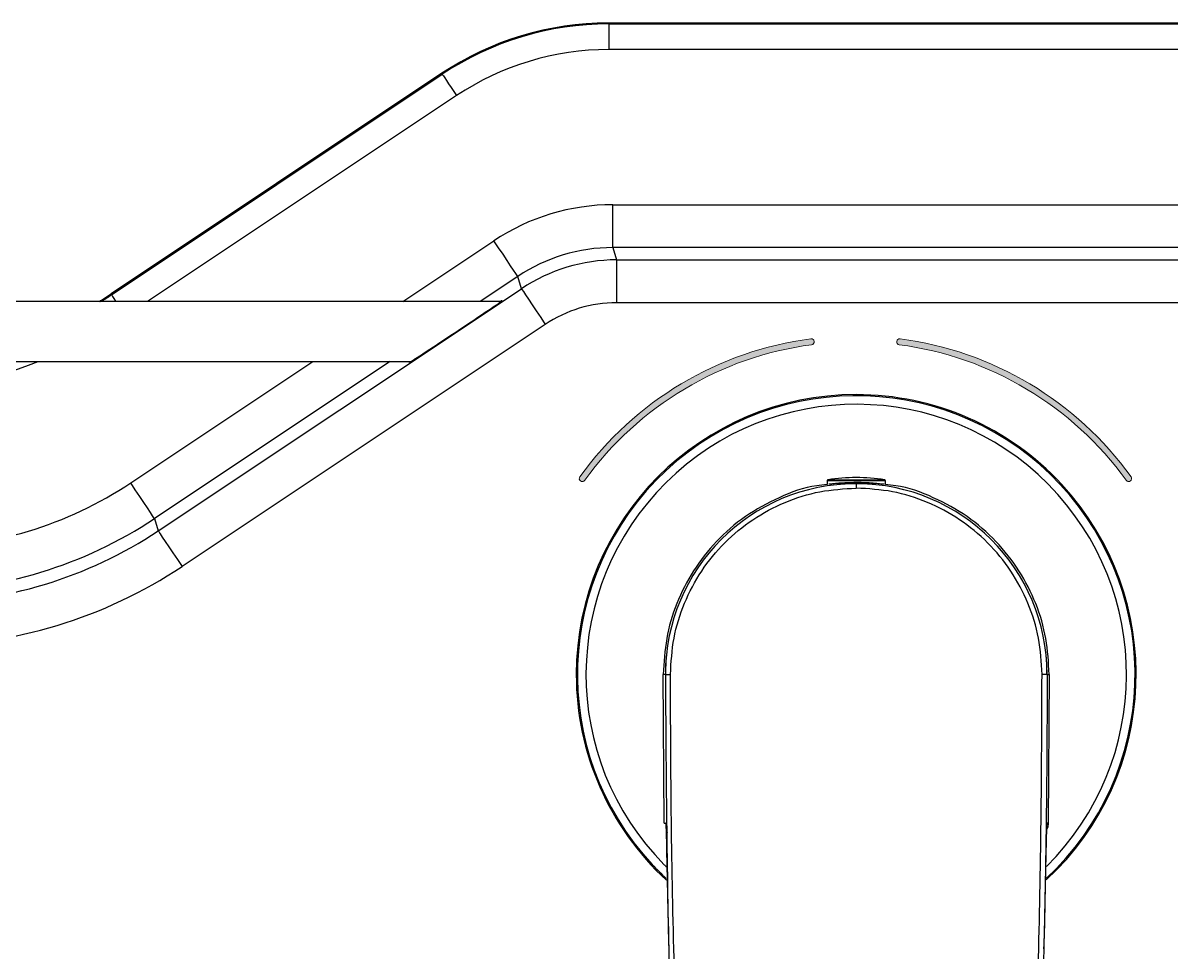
# Model space of a CAD drawing. Extents: x 14808 to 20058, y -13198 to -11680.
# Drawn here: x 19461.6 to 19528.5, y -12300.9 to -12246.7 of the extents above; entities that cross this region are included whole.
import ezdxf

# ---------------------------------------------------------------- set-up
doc = ezdxf.new("R2010")
doc.units = 0
doc.header["$LTSCALE"] = 7
doc.header["$MEASUREMENT"] = 0
doc.layers.add('DWG', color=7, linetype='CONTINUOUS')
doc.layers.add('Layer 5', color=7, linetype='CONTINUOUS')

# ---------------------------------------------------------------- blocks, each defined once
blk = doc.blocks.new('block 7')
at = {"layer": 'Layer 5', "color": 9, "lineweight": 25, "true_color": 0xc4c4c4}
blk.add_lwpolyline([(144.51, 183.99), (-99.55, 183.99)], dxfattribs=at)
blk = doc.blocks.new('block 8')
at = {"layer": 'Layer 5', "color": 9, "lineweight": 25, "true_color": 0xc4c4c4}
blk.add_lwpolyline([(-99.55, 177), (134.01, 177)], dxfattribs=at)
blk = doc.blocks.new('block 54')
at = {"layer": 'Layer 5', "color": 9, "lineweight": 25, "true_color": 0xc4c4c4}
blk.add_open_spline([(208.18, 140.5), (208.18, 140.86), (208.19, 141.22), (208.18, 141.59), (208.16, 141.95), (208.13, 142.31), (208.11, 142.68)], degree=3, knots=[0, 0, 0, 0, 1, 1, 1, 2, 2, 2, 2], dxfattribs=at)
blk = doc.blocks.new('block 55')
at = {"layer": 'Layer 5', "color": 9, "lineweight": 25, "true_color": 0xc4c4c4}
blk.add_open_spline([(187.81, 162.67), (187.56, 162.69), (187.32, 162.71), (187.07, 162.72), (186.7, 162.74), (186.33, 162.74), (185.95, 162.74)], degree=3, knots=[0, 0, 0, 0, 1, 1, 1, 2, 2, 2, 2], dxfattribs=at)
blk = doc.blocks.new('block 56')
at = {"layer": 'Layer 5', "color": 9, "lineweight": 25, "true_color": 0xc4c4c4}
blk.add_lwpolyline([(188.19, 162.64), (187.81, 162.67)], dxfattribs=at)
blk = doc.blocks.new('block 57')
at = {"layer": 'Layer 5', "color": 9, "lineweight": 25, "true_color": 0xc4c4c4}
blk.add_lwpolyline([(184.1, 162.67), (183.72, 162.64)], dxfattribs=at)
blk = doc.blocks.new('block 58')
at = {"layer": 'Layer 5', "color": 9, "lineweight": 25, "true_color": 0xc4c4c4}
blk.add_open_spline([(185.95, 162.74), (185.58, 162.74), (185.21, 162.74), (184.83, 162.72), (184.59, 162.71), (184.34, 162.69), (184.1, 162.67)], degree=3, knots=[0, 0, 0, 0, 1, 1, 1, 2, 2, 2, 2], dxfattribs=at)
blk = doc.blocks.new('block 59')
at = {"layer": 'Layer 5', "color": 9, "lineweight": 25, "true_color": 0xc4c4c4}
blk.add_open_spline([(163.8, 142.68), (163.77, 142.31), (163.74, 141.95), (163.73, 141.59), (163.72, 141.22), (163.72, 140.86), (163.72, 140.5)], degree=3, knots=[0, 0, 0, 0, 1, 1, 1, 2, 2, 2, 2], dxfattribs=at)
blk = doc.blocks.new('block 60')
at = {"layer": 'Layer 5', "color": 9, "lineweight": 25, "true_color": 0xc4c4c4}
blk.add_open_spline([(163.85, 122.24), (163.84, 122.25), (163.82, 122.26), (163.81, 122.24), (163.8, 122.2), (163.8, 122.12), (163.8, 121.99), (163.8, 121.88), (163.8, 121.74), (163.8, 121.61)], degree=3, knots=[0, 0, 0, 0, 1, 1, 1, 2, 2, 2, 3, 3, 3, 3], dxfattribs=at)
blk = doc.blocks.new('block 61')
at = {"layer": 'Layer 5', "color": 9, "lineweight": 25, "true_color": 0xc4c4c4}
blk.add_lwpolyline([(207.82, 108.49), (207.83, 108.73)], dxfattribs=at)
blk = doc.blocks.new('block 62')
at = {"layer": 'Layer 5', "color": 9, "lineweight": 25, "true_color": 0xc4c4c4}
blk.add_lwpolyline([(164.08, 108.73), (164.08, 108.49)], dxfattribs=at)
blk = doc.blocks.new('block 63')
at = {"layer": 'Layer 5', "color": 9, "lineweight": 25, "true_color": 0xc4c4c4}
blk.add_lwpolyline([(182.55, 163.1), (182.55, 162.66)], dxfattribs=at)
blk = doc.blocks.new('block 64')
at = {"layer": 'Layer 5', "color": 9, "lineweight": 25, "true_color": 0xc4c4c4}
blk.add_lwpolyline([(189.35, 162.66), (189.35, 163.1)], dxfattribs=at)
blk = doc.blocks.new('block 65')
at = {"layer": 'Layer 5', "color": 9, "lineweight": 25, "true_color": 0xc4c4c4}
blk.add_open_spline([(189.35, 163.1), (189.35, 163.15), (189.32, 163.19), (189.27, 163.2)], degree=3, dxfattribs=at)
blk = doc.blocks.new('block 66')
at = {"layer": 'Layer 5', "color": 9, "lineweight": 25, "true_color": 0xc4c4c4}
blk.add_open_spline([(182.64, 163.2), (182.59, 163.19), (182.55, 163.15), (182.55, 163.1)], degree=3, dxfattribs=at)
blk = doc.blocks.new('block 67')
at = {"layer": 'Layer 5', "color": 9, "lineweight": 25, "true_color": 0xc4c4c4}
blk.add_open_spline([(189.27, 163.2), (187.07, 163.56), (184.83, 163.56), (182.64, 163.2)], degree=3, dxfattribs=at)
blk = doc.blocks.new('block 970')
at = {"layer": 'Layer 5', "color": 9, "lineweight": 25, "true_color": 0xc4c4c4}
blk.add_open_spline([(166.07, 72.28), (165.92, 75.12), (165.76, 77.95), (165.63, 80.79), (165.5, 83.63), (165.38, 86.48), (165.27, 89.32), (165.17, 92.16), (165.06, 95), (164.97, 97.84), (164.88, 100.69), (164.8, 103.53), (164.73, 106.37), (164.58, 112.06), (164.46, 117.75), (164.4, 123.43), (164.33, 129.12), (164.31, 134.81), (164.28, 140.5)], degree=3, knots=[0, 0, 0, 0, 1, 1, 1, 2, 2, 2, 3, 3, 3, 4, 4, 4, 5, 5, 5, 6, 6, 6, 6], dxfattribs=at)
blk = doc.blocks.new('block 971')
at = {"layer": 'Layer 5', "color": 9, "lineweight": 25, "true_color": 0xc4c4c4}
blk.add_open_spline([(164.28, 140.5), (164.37, 141.92), (164.45, 143.34), (164.7, 144.73), (164.96, 146.12), (165.39, 147.49), (165.93, 148.8), (166.48, 150.11), (167.15, 151.37), (167.93, 152.56), (168.72, 153.74), (169.62, 154.84), (170.62, 155.85), (171.63, 156.86), (172.73, 157.76), (173.91, 158.55), (175.09, 159.34), (176.34, 160.01), (177.65, 160.56), (178.97, 161.12), (180.33, 161.55), (181.72, 161.81), (183.11, 162.07), (184.53, 162.15), (185.95, 162.24)], degree=3, knots=[0, 0, 0, 0, 1, 1, 1, 2, 2, 2, 3, 3, 3, 4, 4, 4, 5, 5, 5, 6, 6, 6, 7, 7, 7, 8, 8, 8, 8], dxfattribs=at)
blk = doc.blocks.new('block 972')
at = {"layer": 'Layer 5', "color": 9, "lineweight": 25, "true_color": 0xc4c4c4}
blk.add_open_spline([(207.62, 140.5), (207.54, 141.92), (207.46, 143.34), (207.2, 144.73), (206.95, 146.12), (206.52, 147.49), (205.97, 148.8), (205.43, 150.11), (204.76, 151.37), (203.98, 152.56), (203.19, 153.74), (202.29, 154.84), (201.28, 155.85), (200.28, 156.86), (199.18, 157.76), (198, 158.55), (196.82, 159.34), (195.56, 160.01), (194.25, 160.56), (192.94, 161.12), (191.58, 161.55), (190.18, 161.81), (188.79, 162.07), (187.37, 162.15), (185.95, 162.24)], degree=3, knots=[0, 0, 0, 0, 1, 1, 1, 2, 2, 2, 3, 3, 3, 4, 4, 4, 5, 5, 5, 6, 6, 6, 7, 7, 7, 8, 8, 8, 8], dxfattribs=at)
blk = doc.blocks.new('block 973')
at = {"layer": 'Layer 5', "color": 9, "lineweight": 25, "true_color": 0xc4c4c4}
blk.add_open_spline([(205.84, 72.28), (205.99, 75.12), (206.14, 77.95), (206.27, 80.79), (206.41, 83.63), (206.52, 86.48), (206.63, 89.32), (206.74, 92.16), (206.84, 95), (206.93, 97.84), (207.02, 100.69), (207.11, 103.53), (207.18, 106.37), (207.33, 112.06), (207.44, 117.75), (207.51, 123.43), (207.58, 129.12), (207.6, 134.81), (207.62, 140.5)], degree=3, knots=[0, 0, 0, 0, 1, 1, 1, 2, 2, 2, 3, 3, 3, 4, 4, 4, 5, 5, 5, 6, 6, 6, 6], dxfattribs=at)
blk = doc.blocks.new('block 981')
at = {"layer": 'Layer 5', "color": 9, "lineweight": 25, "true_color": 0xc4c4c4}
blk.add_open_spline([(163.69, 140.5), (163.7, 140.5), (163.7, 140.5), (163.72, 140.5), (163.74, 140.5), (163.78, 140.5), (163.83, 140.5), (163.85, 140.5), (163.88, 140.5), (163.91, 140.5), (163.94, 140.5), (163.97, 140.5), (164.01, 140.5), (164.05, 140.5), (164.09, 140.5), (164.14, 140.5), (164.18, 140.5), (164.23, 140.5), (164.28, 140.5)], degree=3, knots=[0, 0, 0, 0, 1, 1, 1, 2, 2, 2, 3, 3, 3, 4, 4, 4, 5, 5, 5, 6, 6, 6, 6], dxfattribs=at)
blk = doc.blocks.new('block 982')
at = {"layer": 'Layer 5', "color": 9, "lineweight": 25, "true_color": 0xc4c4c4}
blk.add_open_spline([(163.69, 140.5), (163.77, 129.1), (163.85, 117.7), (164.14, 106.3), (164.2, 104.02), (164.26, 101.74), (164.33, 99.47), (164.4, 97.19), (164.48, 94.91), (164.56, 92.63), (164.65, 90.35), (164.74, 88.07), (164.83, 85.8), (164.92, 83.52), (165.03, 81.24), (165.13, 78.96), (165.24, 76.69), (165.35, 74.42), (165.47, 72.14)], degree=3, knots=[0, 0, 0, 0, 1, 1, 1, 2, 2, 2, 3, 3, 3, 4, 4, 4, 5, 5, 5, 6, 6, 6, 6], dxfattribs=at)
blk = doc.blocks.new('block 983')
at = {"layer": 'Layer 5', "color": 9, "lineweight": 25, "true_color": 0xc4c4c4}
blk.add_open_spline([(208.21, 140.5), (208.21, 140.5), (208.2, 140.5), (208.18, 140.5), (208.16, 140.5), (208.13, 140.5), (208.08, 140.5), (208.05, 140.5), (208.03, 140.5), (208, 140.5), (207.97, 140.5), (207.93, 140.5), (207.89, 140.5), (207.86, 140.5), (207.81, 140.5), (207.77, 140.5), (207.72, 140.5), (207.67, 140.5), (207.62, 140.5)], degree=3, knots=[0, 0, 0, 0, 1, 1, 1, 2, 2, 2, 3, 3, 3, 4, 4, 4, 5, 5, 5, 6, 6, 6, 6], dxfattribs=at)
blk = doc.blocks.new('block 984')
at = {"layer": 'Layer 5', "color": 9, "lineweight": 25, "true_color": 0xc4c4c4}
blk.add_open_spline([(208.21, 140.5), (208.21, 137.24), (208.2, 133.98), (208.18, 130.72), (208.15, 127.47), (208.12, 124.21), (208.07, 120.95), (208.02, 117.7), (207.96, 114.44), (207.89, 111.19), (207.81, 107.93), (207.73, 104.67), (207.63, 101.42), (207.54, 98.16), (207.43, 94.91), (207.31, 91.65), (207.19, 88.4), (207.05, 85.14), (206.91, 81.89), (206.76, 78.64), (206.6, 75.39), (206.43, 72.14)], degree=3, knots=[0, 0, 0, 0, 1, 1, 1, 2, 2, 2, 3, 3, 3, 4, 4, 4, 5, 5, 5, 6, 6, 6, 7, 7, 7, 7], dxfattribs=at)
blk = doc.blocks.new('block 985')
at = {"layer": 'Layer 5', "color": 9, "lineweight": 25, "true_color": 0xc4c4c4}
blk.add_open_spline([(185.95, 162.75), (185.95, 162.75), (185.95, 162.75), (185.95, 162.75), (185.95, 162.74), (185.95, 162.72), (185.95, 162.69), (185.95, 162.66), (185.95, 162.61), (185.95, 162.53), (185.95, 162.5), (185.95, 162.46), (185.95, 162.41), (185.95, 162.36), (185.95, 162.3), (185.95, 162.24)], degree=3, knots=[0, 0, 0, 0, 1, 1, 1, 2, 2, 2, 3, 3, 3, 4, 4, 4, 5, 5, 5, 5], dxfattribs=at)
blk = doc.blocks.new('block 986')
at = {"layer": 'Layer 5', "color": 9, "lineweight": 25, "true_color": 0xc4c4c4}
blk.add_open_spline([(208.21, 140.5), (208.21, 152.79), (198.25, 162.75), (185.96, 162.75), (185.96, 162.75), (185.95, 162.75), (185.95, 162.75)], degree=3, knots=[0, 0, 0, 0, 1, 1, 1, 2, 2, 2, 2], dxfattribs=at)
blk = doc.blocks.new('block 987')
at = {"layer": 'Layer 5', "color": 9, "lineweight": 25, "true_color": 0xc4c4c4}
blk.add_open_spline([(185.95, 162.75), (173.66, 162.76), (163.69, 152.79), (163.69, 140.5), (163.69, 140.5), (163.69, 140.5), (163.69, 140.5)], degree=3, knots=[0, 0, 0, 0, 1, 1, 1, 2, 2, 2, 2], dxfattribs=at)
blk = doc.blocks.new('block 988')
at = {"layer": 'Layer 5', "color": 9, "lineweight": 25, "true_color": 0xc4c4c4}
blk.add_open_spline([(208.34, 123.16), (208.3, 123.16), (208.27, 123.15), (208.25, 123.16), (208.23, 123.16), (208.22, 123.16), (208.21, 123.15), (208.21, 123.15), (208.2, 123.14), (208.19, 123.15), (208.19, 123.17), (208.18, 123.21), (208.17, 123.16), (208.17, 123.1), (208.16, 122.96), (208.15, 122.61), (208.14, 122.39), (208.13, 122.09), (208.12, 121.73), (208.11, 121.37), (208.1, 120.96), (208.09, 120.48), (208.08, 120.01), (208.07, 119.47), (208.05, 118.9), (208.04, 118.32), (208.03, 117.7), (208.01, 117.04), (208, 116.38), (207.99, 115.69), (207.97, 114.98), (207.95, 114.26), (207.94, 113.52), (207.92, 112.77), (207.91, 112.02), (207.89, 111.27), (207.87, 110.51), (207.86, 109.92), (207.84, 109.33), (207.83, 108.73)], degree=3, knots=[0, 0, 0, 0, 1, 1, 1, 2, 2, 2, 3, 3, 3, 4, 4, 4, 5, 5, 5, 6, 6, 6, 7, 7, 7, 8, 8, 8, 9, 9, 9, 10, 10, 10, 11, 11, 11, 12, 12, 12, 13, 13, 13, 13], dxfattribs=at)
blk = doc.blocks.new('block 989')
at = {"layer": 'Layer 5', "color": 9, "lineweight": 25, "true_color": 0xc4c4c4}
blk.add_open_spline([(208.34, 123.16), (208.33, 122.94), (208.31, 122.73), (208.23, 122.54), (208.21, 122.48), (208.17, 122.42), (208.14, 122.36)], degree=3, knots=[0, 0, 0, 0, 1, 1, 1, 2, 2, 2, 2], dxfattribs=at)
blk = doc.blocks.new('block 990')
at = {"layer": 'Layer 5', "color": 9, "lineweight": 25, "true_color": 0xc4c4c4}
blk.add_lwpolyline([(163.96, 121.99), (163.83, 122.24)], dxfattribs=at)
blk = doc.blocks.new('block 991')
at = {"layer": 'Layer 5', "color": 9, "lineweight": 25, "true_color": 0xc4c4c4}
blk.add_open_spline([(163.57, 123.16), (163.6, 123.16), (163.64, 123.15), (163.66, 123.16), (163.68, 123.16), (163.68, 123.16), (163.69, 123.15), (163.7, 123.15), (163.71, 123.14), (163.71, 123.15), (163.72, 123.17), (163.72, 123.21), (163.73, 123.16), (163.74, 123.1), (163.75, 122.96), (163.76, 122.61), (163.77, 122.39), (163.78, 122.09), (163.79, 121.73), (163.8, 121.37), (163.81, 120.96), (163.82, 120.48), (163.83, 120.01), (163.84, 119.47), (163.85, 118.9), (163.86, 118.32), (163.88, 117.7), (163.89, 117.04), (163.91, 116.38), (163.92, 115.69), (163.94, 114.98), (163.95, 114.26), (163.97, 113.52), (163.98, 112.77), (164, 112.02), (164.02, 111.27), (164.03, 110.51), (164.05, 109.92), (164.06, 109.33), (164.08, 108.73)], degree=3, knots=[0, 0, 0, 0, 1, 1, 1, 2, 2, 2, 3, 3, 3, 4, 4, 4, 5, 5, 5, 6, 6, 6, 7, 7, 7, 8, 8, 8, 9, 9, 9, 10, 10, 10, 11, 11, 11, 12, 12, 12, 13, 13, 13, 13], dxfattribs=at)
blk = doc.blocks.new('block 992')
at = {"layer": 'Layer 5', "color": 9, "lineweight": 25, "true_color": 0xc4c4c4}
blk.add_lwpolyline([(208.21, 140.5), (208.45, 140.5)], dxfattribs=at)
blk = doc.blocks.new('block 993')
at = {"layer": 'Layer 5', "color": 9, "lineweight": 25, "true_color": 0xc4c4c4}
blk.add_lwpolyline([(208.45, 140.5), (208.34, 123.16)], dxfattribs=at)
blk = doc.blocks.new('block 994')
at = {"layer": 'Layer 5', "color": 9, "lineweight": 25, "true_color": 0xc4c4c4}
blk.add_lwpolyline([(163.57, 123.16), (163.45, 140.5)], dxfattribs=at)
blk = doc.blocks.new('block 995')
at = {"layer": 'Layer 5', "color": 9, "lineweight": 25, "true_color": 0xc4c4c4}
blk.add_lwpolyline([(163.69, 140.5), (163.45, 140.5)], dxfattribs=at)
blk = doc.blocks.new('block 996')
at = {"layer": 'Layer 5', "color": 9, "lineweight": 25, "true_color": 0xc4c4c4}
blk.add_open_spline([(185.95, 162.88), (185.59, 162.87), (185.23, 162.87), (184.88, 162.86), (184.54, 162.84), (184.22, 162.82), (183.93, 162.8), (183.65, 162.77), (183.4, 162.75), (183.2, 162.73), (183, 162.71), (182.85, 162.69), (182.78, 162.68), (182.74, 162.68), (182.74, 162.69), (182.74, 162.69)], degree=3, knots=[0, 0, 0, 0, 1, 1, 1, 2, 2, 2, 3, 3, 3, 4, 4, 4, 5, 5, 5, 5], dxfattribs=at)
blk = doc.blocks.new('block 997')
at = {"layer": 'Layer 5', "color": 9, "lineweight": 25, "true_color": 0xc4c4c4}
blk.add_open_spline([(189.2, 162.68), (189.17, 162.68), (189.13, 162.68), (189.03, 162.69), (188.92, 162.7), (188.74, 162.72), (188.52, 162.75), (188.29, 162.77), (188.02, 162.79), (187.71, 162.82), (187.41, 162.84), (187.06, 162.86), (186.71, 162.87), (186.46, 162.87), (186.21, 162.88), (185.95, 162.88)], degree=3, knots=[0, 0, 0, 0, 1, 1, 1, 2, 2, 2, 3, 3, 3, 4, 4, 4, 5, 5, 5, 5], dxfattribs=at)
blk = doc.blocks.new('block 998')
at = {"layer": 'Layer 5', "color": 9, "lineweight": 25, "true_color": 0xc4c4c4}
blk.add_open_spline([(208.45, 140.5), (208.38, 141.9), (208.3, 143.3), (208.06, 144.69), (207.82, 146.07), (207.41, 147.44), (206.88, 148.76), (206.35, 150.08), (205.7, 151.36), (204.93, 152.57), (204.15, 153.79), (203.26, 154.94), (202.25, 156.01), (201.24, 157.08), (200.11, 158.06), (198.88, 158.91), (197.66, 159.76), (196.33, 160.49), (194.94, 161.12), (193.55, 161.76), (192.09, 162.3), (190.56, 162.52), (190.16, 162.57), (189.76, 162.61), (189.35, 162.64)], degree=3, knots=[0, 0, 0, 0, 1, 1, 1, 2, 2, 2, 3, 3, 3, 4, 4, 4, 5, 5, 5, 6, 6, 6, 7, 7, 7, 8, 8, 8, 8], dxfattribs=at)
blk = doc.blocks.new('block 999')
at = {"layer": 'Layer 5', "color": 9, "lineweight": 25, "true_color": 0xc4c4c4}
blk.add_open_spline([(182.55, 162.64), (182.15, 162.61), (181.74, 162.57), (181.34, 162.52), (179.82, 162.3), (178.36, 161.76), (176.97, 161.12), (175.57, 160.49), (174.25, 159.76), (173.02, 158.91), (171.8, 158.06), (170.67, 157.08), (169.66, 156.01), (168.65, 154.94), (167.75, 153.79), (166.98, 152.57), (166.21, 151.36), (165.55, 150.08), (165.02, 148.76), (164.5, 147.44), (164.09, 146.07), (163.85, 144.69), (163.61, 143.3), (163.53, 141.9), (163.45, 140.5)], degree=3, knots=[0, 0, 0, 0, 1, 1, 1, 2, 2, 2, 3, 3, 3, 4, 4, 4, 5, 5, 5, 6, 6, 6, 7, 7, 7, 8, 8, 8, 8], dxfattribs=at)
blk = doc.blocks.new('block 1004')
at = {"layer": 'Layer 5', "color": 9, "lineweight": 25, "true_color": 0xc4c4c4}
blk.add_open_spline([(208.12, 116.53), (221.36, 128.77), (222.16, 149.43), (209.92, 162.67), (203.74, 169.35), (195.05, 173.14), (185.95, 173.14)], degree=3, knots=[0, 0, 0, 0, 1, 1, 1, 2, 2, 2, 2], dxfattribs=at)
blk = doc.blocks.new('block 1005')
at = {"layer": 'Layer 5', "color": 9, "lineweight": 25, "true_color": 0xc4c4c4}
blk.add_open_spline([(185.95, 173.14), (167.92, 173.14), (153.3, 158.53), (153.3, 140.5), (153.3, 131.38), (157.12, 122.68), (163.82, 116.5)], degree=3, knots=[0, 0, 0, 0, 1, 1, 1, 2, 2, 2, 2], dxfattribs=at)
blk = doc.blocks.new('block 1010')
at = {"layer": 'Layer 5', "color": 9, "lineweight": 25, "true_color": 0xc4c4c4}
blk.add_lwpolyline([(104.54, 157.25), (146.91, 185.5)], dxfattribs=at)
blk = doc.blocks.new('block 1011')
at = {"layer": 'Layer 5', "color": 9, "lineweight": 25, "true_color": 0xc4c4c4}
blk.add_lwpolyline([(146.91, 185.5), (146.97, 185.41), (147.13, 185.17), (147.39, 184.78), (147.74, 184.26), (148.15, 183.63), (148.63, 182.92), (149.15, 182.14), (149.68, 181.34)], dxfattribs=at)
blk = doc.blocks.new('block 1012')
at = {"layer": 'Layer 5', "color": 9, "lineweight": 25, "true_color": 0xc4c4c4}
blk.add_lwpolyline([(149.68, 181.34), (107.32, 153.09)], dxfattribs=at)
blk = doc.blocks.new('block 1013')
at = {"layer": 'Layer 5', "color": 9, "lineweight": 25, "true_color": 0xc4c4c4}
blk.add_lwpolyline([(104.54, 157.25), (104.6, 157.17), (104.76, 156.92), (105.02, 156.53), (105.37, 156.02), (105.79, 155.39), (106.26, 154.67), (106.78, 153.9), (107.32, 153.09)], dxfattribs=at)
blk = doc.blocks.new('block 1022')
at = {"layer": 'Layer 5', "color": 9, "lineweight": 25, "true_color": 0xc4c4c4}
blk.add_open_spline([(76.81, 143.86), (87.67, 143.86), (98.28, 147.07), (107.32, 153.09)], degree=3, dxfattribs=at)
blk = doc.blocks.new('block 1023')
at = {"layer": 'Layer 5', "color": 9, "lineweight": 25, "true_color": 0xc4c4c4}
blk.add_open_spline([(158, 183.86), (155.04, 183.86), (152.15, 182.98), (149.68, 181.34)], degree=3, dxfattribs=at)
blk = doc.blocks.new('block 1024')
at = {"layer": 'Layer 5', "color": 9, "lineweight": 25, "true_color": 0xc4c4c4}
blk.add_lwpolyline([(305.01, 183.86), (158, 183.86)], dxfattribs=at)
blk = doc.blocks.new('block 1025')
at = {"layer": 'Layer 5', "color": 9, "lineweight": 25, "true_color": 0xc4c4c4}
blk.add_open_spline([(158, 188.86), (154.06, 188.86), (150.2, 187.69), (146.91, 185.5)], degree=3, dxfattribs=at)
blk = doc.blocks.new('block 1026')
at = {"layer": 'Layer 5', "color": 9, "lineweight": 25, "true_color": 0xc4c4c4}
blk.add_lwpolyline([(158, 188.86), (158, 183.86)], dxfattribs=at)
blk = doc.blocks.new('block 1027')
at = {"layer": 'Layer 5', "color": 9, "lineweight": 25, "true_color": 0xc4c4c4}
blk.add_open_spline([(76.81, 148.86), (86.68, 148.86), (96.33, 151.78), (104.54, 157.25)], degree=3, dxfattribs=at)
blk = doc.blocks.new('block 1031')
at = {"layer": 'Layer 5', "color": 9, "lineweight": 25, "true_color": 0xc4c4c4}
blk.add_lwpolyline([(158, 188.86), (305.01, 188.86)], dxfattribs=at)
blk = doc.blocks.new('block 1040')
at = {"layer": 'Layer 5', "color": 9, "lineweight": 25, "true_color": 0xc4c4c4}
blk.add_open_spline([(76.38, 150.29), (86.25, 150.29), (95.9, 153.21), (104.11, 158.68)], degree=3, dxfattribs=at)
blk = doc.blocks.new('block 1041')
at = {"layer": 'Layer 5', "color": 9, "lineweight": 25, "true_color": 0xc4c4c4}
blk.add_lwpolyline([(104.11, 158.68), (104.54, 157.25)], dxfattribs=at)
blk = doc.blocks.new('block 1043')
at = {"layer": 'Layer 5', "color": 9, "lineweight": 25, "true_color": 0xc4c4c4}
blk.add_open_spline([(157.57, 190.29), (153.62, 190.29), (149.76, 189.12), (146.48, 186.93)], degree=3, dxfattribs=at)
blk = doc.blocks.new('block 1044')
at = {"layer": 'Layer 5', "color": 9, "lineweight": 25, "true_color": 0xc4c4c4}
blk.add_lwpolyline([(157.57, 190.29), (158, 188.86)], dxfattribs=at)
blk = doc.blocks.new('block 1045')
at = {"layer": 'Layer 5', "color": 9, "lineweight": 25, "true_color": 0xc4c4c4}
blk.add_lwpolyline([(146.91, 185.5), (146.48, 186.93)], dxfattribs=at)
blk = doc.blocks.new('block 1051')
at = {"layer": 'Layer 5', "color": 9, "lineweight": 25, "true_color": 0xc4c4c4}
blk.add_open_spline([(133.84, 176.9), (133.84, 176.86), (136.25, 178.45), (139.24, 180.44), (142.22, 182.43), (144.64, 184.06), (144.64, 184.09), (144.64, 184.1), (144.58, 184.07), (144.47, 183.99)], degree=3, knots=[0, 0, 0, 0, 1, 1, 1, 2, 2, 2, 3, 3, 3, 3], dxfattribs=at)
blk = doc.blocks.new('block 1052')
at = {"layer": 'Layer 5', "color": 9, "lineweight": 25, "true_color": 0xc4c4c4}
blk.add_open_spline([(133.97, 177), (133.88, 176.93), (133.84, 176.9), (133.84, 176.9)], degree=3, dxfattribs=at)
blk = doc.blocks.new('block 1053')
at = {"layer": 'Layer 5', "color": 9, "lineweight": 25, "true_color": 0xc4c4c4}
blk.add_lwpolyline([(305.85, 190.29), (157.57, 190.29)], dxfattribs=at)
blk = doc.blocks.new('block 1092')
at = {"layer": 'Layer 5', "color": 9, "lineweight": 25, "true_color": 0xc4c4c4}
blk.add_lwpolyline([(157.57, 190.29), (157.57, 195.29)], dxfattribs=at)
blk = doc.blocks.new('block 1093')
at = {"layer": 'Layer 5', "color": 9, "lineweight": 25, "true_color": 0xc4c4c4}
blk.add_lwpolyline([(157.57, 195.29), (305.85, 195.29)], dxfattribs=at)
blk = doc.blocks.new('block 1095')
at = {"layer": 'Layer 5', "color": 9, "lineweight": 25, "true_color": 0xc4c4c4}
blk.add_lwpolyline([(146.48, 186.93), (146.42, 187.02), (146.26, 187.26), (146, 187.65), (145.65, 188.17), (145.23, 188.79), (144.76, 189.51), (144.24, 190.28), (143.7, 191.09)], dxfattribs=at)
blk = doc.blocks.new('block 1096')
at = {"layer": 'Layer 5', "color": 9, "lineweight": 25, "true_color": 0xc4c4c4}
blk.add_open_spline([(157.57, 195.29), (152.64, 195.29), (147.81, 193.83), (143.7, 191.09)], degree=3, dxfattribs=at)
blk = doc.blocks.new('block 1100')
at = {"layer": 'Layer 5', "color": 9, "lineweight": 25, "true_color": 0xc4c4c4}
blk.add_open_spline([(76.38, 155.29), (85.26, 155.29), (93.95, 157.92), (101.34, 162.84)], degree=3, dxfattribs=at)
blk = doc.blocks.new('block 1101')
at = {"layer": 'Layer 5', "color": 9, "lineweight": 25, "true_color": 0xc4c4c4}
blk.add_lwpolyline([(104.11, 158.68), (104.05, 158.77), (103.89, 159.02), (103.63, 159.4), (103.29, 159.92), (102.87, 160.55), (102.39, 161.26), (101.87, 162.04), (101.34, 162.84)], dxfattribs=at)
blk = doc.blocks.new('block 1132')
at = {"layer": 'Layer 5', "color": 9, "lineweight": 25, "true_color": 0xc4c4c4}
blk.add_lwpolyline([(157.08, 216.39), (298.85, 216.39)], dxfattribs=at)
blk = doc.blocks.new('block 1133')
at = {"layer": 'Layer 5', "color": 9, "lineweight": 25, "true_color": 0xc4c4c4}
blk.add_lwpolyline([(298.85, 213.39), (157.08, 213.39)], dxfattribs=at)
blk = doc.blocks.new('block 1134')
at = {"layer": 'Layer 5', "color": 9, "lineweight": 25, "true_color": 0xc4c4c4}
blk.add_lwpolyline([(157.08, 216.39), (157.08, 213.39)], dxfattribs=at)
blk = doc.blocks.new('block 1173')
at = {"layer": 'Layer 5', "color": 9, "lineweight": 25, "true_color": 0xc4c4c4}
blk.add_lwpolyline([(99.08, 184.79), (137.67, 210.51)], dxfattribs=at)
blk = doc.blocks.new('block 1174')
at = {"layer": 'Layer 5', "color": 9, "lineweight": 25, "true_color": 0xc4c4c4}
blk.add_lwpolyline([(137.67, 210.51), (137.7, 210.46), (137.8, 210.31), (137.96, 210.08), (138.16, 209.77), (138.41, 209.39), (138.7, 208.96), (139.01, 208.5), (139.33, 208.02)], dxfattribs=at)
blk = doc.blocks.new('block 1175')
at = {"layer": 'Layer 5', "color": 9, "lineweight": 25, "true_color": 0xc4c4c4}
blk.add_open_spline([(157.08, 216.39), (150.17, 216.39), (143.42, 214.34), (137.67, 210.51)], degree=3, dxfattribs=at)
blk = doc.blocks.new('block 1176')
at = {"layer": 'Layer 5', "color": 9, "lineweight": 25, "true_color": 0xc4c4c4}
blk.add_open_spline([(157.08, 213.39), (150.76, 213.39), (144.59, 211.52), (139.33, 208.02)], degree=3, dxfattribs=at)
blk = doc.blocks.new('block 1233')
at = {"layer": 'Layer 5', "color": 9, "lineweight": 25, "true_color": 0xc4c4c4}
blk.add_open_spline([(97.65, 183.99), (98.12, 184.29), (98.59, 184.59), (99.05, 184.89)], degree=3, dxfattribs=at)
blk = doc.blocks.new('block 1234')
at = {"layer": 'Layer 5', "color": 9, "lineweight": 25, "true_color": 0xc4c4c4}
blk.add_lwpolyline([(99.05, 184.89), (99.08, 184.79)], dxfattribs=at)
blk = doc.blocks.new('block 1236')
at = {"layer": 'Layer 5', "color": 9, "lineweight": 25, "true_color": 0xc4c4c4}
blk.add_open_spline([(157.05, 216.49), (150.14, 216.49), (143.38, 214.45), (137.64, 210.62)], degree=3, dxfattribs=at)
blk = doc.blocks.new('block 1237')
at = {"layer": 'Layer 5', "color": 9, "lineweight": 25, "true_color": 0xc4c4c4}
blk.add_lwpolyline([(157.05, 216.49), (157.08, 216.39)], dxfattribs=at)
blk = doc.blocks.new('block 1238')
at = {"layer": 'Layer 5', "color": 9, "lineweight": 25, "true_color": 0xc4c4c4}
blk.add_lwpolyline([(137.67, 210.51), (137.64, 210.62)], dxfattribs=at)
blk = doc.blocks.new('block 1252')
at = {"layer": 'Layer 5', "color": 9, "lineweight": 25, "true_color": 0xc4c4c4}
blk.add_lwpolyline([(298.95, 216.49), (157.05, 216.49)], dxfattribs=at)
blk = doc.blocks.new('block 1255')
at = {"layer": 'Layer 5', "color": 9, "lineweight": 25, "true_color": 0xc4c4c4}
blk.add_lwpolyline([(137.64, 210.62), (99.05, 184.89)], dxfattribs=at)
blk = doc.blocks.new('block 1383')
at = {"layer": 'Layer 5', "color": 9, "lineweight": 25, "true_color": 0xc4c4c4}
blk.add_open_spline([(208.12, 116.7), (221.26, 128.95), (221.99, 149.52), (209.74, 162.66), (197.5, 175.8), (176.93, 176.53), (163.79, 164.29), (150.65, 152.04), (149.92, 131.47), (162.16, 118.33), (162.68, 117.77), (163.23, 117.23), (163.79, 116.7)], degree=3, knots=[0, 0, 0, 0, 1, 1, 1, 2, 2, 2, 3, 3, 3, 4, 4, 4, 4], dxfattribs=at)
blk = doc.blocks.new('block 1389')
at = {"layer": 'Layer 5', "color": 9, "lineweight": 25, "true_color": 0xc4c4c4}
blk.add_lwpolyline([(146.48, 186.93), (142.08, 183.99)], dxfattribs=at)
blk = doc.blocks.new('block 1390')
at = {"layer": 'Layer 5', "color": 9, "lineweight": 25, "true_color": 0xc4c4c4}
blk.add_lwpolyline([(131.58, 177), (104.11, 158.68)], dxfattribs=at)
blk = doc.blocks.new('block 1400')
at = {"layer": 'Layer 5', "color": 9, "lineweight": 25, "true_color": 0xc4c4c4}
blk.add_lwpolyline([(101.34, 162.84), (122.57, 177)], dxfattribs=at)
blk = doc.blocks.new('block 1401')
at = {"layer": 'Layer 5', "color": 9, "lineweight": 25, "true_color": 0xc4c4c4}
blk.add_lwpolyline([(133.07, 183.99), (143.7, 191.09)], dxfattribs=at)
blk = doc.blocks.new('block 1408')
at = {"layer": 'Layer 5', "color": 9, "lineweight": 25, "true_color": 0xc4c4c4}
blk.add_lwpolyline([(139.33, 208.02), (103.3, 183.99)], dxfattribs=at)
blk = doc.blocks.new('block 1409')
at = {"layer": 'Layer 5', "color": 9, "lineweight": 25, "true_color": 0xc4c4c4}
blk.add_lwpolyline([(99.08, 184.79), (99.12, 184.73), (99.21, 184.59), (99.37, 184.35), (99.57, 184.04), (99.61, 183.99)], dxfattribs=at)
blk = doc.blocks.new('block 1411')
at = {"layer": 'Layer 5', "color": 9, "lineweight": 25, "true_color": 0xc4c4c4}
blk.add_open_spline([(97.85, 183.99), (98.27, 184.25), (98.68, 184.52), (99.08, 184.79)], degree=3, dxfattribs=at)
blk = doc.blocks.new('block 1412')
at = {"layer": 'Layer 5', "color": 9, "lineweight": 25, "true_color": 0xc4c4c4}
blk.add_open_spline([(71.35, 173.39), (77.92, 173.39), (84.43, 174.61), (90.56, 177)], degree=3, dxfattribs=at)
blk = doc.blocks.new('block 1413')
at = {"layer": 'Layer 5', "color": 9, "lineweight": 25, "true_color": 0xc4c4c4}
blk.add_lwpolyline([(189.03, 163.1), (182.55, 163.1)], dxfattribs=at)
blk = doc.blocks.new('block 1414')
at = {"layer": 'Layer 5', "color": 9, "lineweight": 25, "true_color": 0xc4c4c4}
blk.add_lwpolyline([(189.35, 163.1), (189.03, 163.1)], dxfattribs=at)
blk = doc.blocks.new('block 1415')
at = {"layer": 'Layer 5', "color": 9, "lineweight": 25, "true_color": 0xc4c4c4}
blk.add_lwpolyline([(188.95, 163.2), (189.27, 163.2)], dxfattribs=at)
blk = doc.blocks.new('block 1416')
at = {"layer": 'Layer 5', "color": 9, "lineweight": 25, "true_color": 0xc4c4c4}
blk.add_lwpolyline([(182.64, 163.2), (188.95, 163.2)], dxfattribs=at)

msp = doc.modelspace()

# ---------------------------------------------------------------- hatches: boundary and pattern name
at = {"layer": 'DWG'}
h = msp.add_hatch(color=256, dxfattribs=at)
h.dxf.hatch_style = 2
edge = h.paths.add_edge_path()
edge.add_spline(control_points=[(19494.203, -12273.496), (19494.168, -12273.496), (19494.131, -12273.485), (19494.1, -12273.463), (19494.021, -12273.406), (19494.003, -12273.295), (19494.06, -12273.216), (19497.245, -12268.797), (19502.155, -12265.864), (19507.53, -12265.169), (19507.627, -12265.155), (19507.715, -12265.225), (19507.728, -12265.321), (19507.74, -12265.418), (19507.672, -12265.506), (19507.575, -12265.519), (19502.296, -12266.202), (19497.475, -12269.082), (19494.346, -12273.423), (19494.312, -12273.471), (19494.258, -12273.496), (19494.203, -12273.496)], knot_values=[0, 0, 0, 0, 1, 1, 1, 2, 2, 2, 3, 3, 3, 4, 4, 4, 5, 5, 5, 6, 6, 6, 7, 7, 7, 7], degree=3, periodic=0)
h = msp.add_hatch(color=256, dxfattribs=at)
h.dxf.hatch_style = 2
edge = h.paths.add_edge_path()
edge.add_spline(control_points=[(19526.06, -12273.496), (19526.006, -12273.496), (19525.952, -12273.47), (19525.917, -12273.422), (19522.789, -12269.082), (19517.967, -12266.202), (19512.689, -12265.519), (19512.592, -12265.506), (19512.524, -12265.418), (19512.536, -12265.321), (19512.548, -12265.225), (19512.639, -12265.156), (19512.734, -12265.169), (19518.109, -12265.864), (19523.018, -12268.797), (19526.203, -12273.216), (19526.26, -12273.295), (19526.243, -12273.405), (19526.163, -12273.462), (19526.132, -12273.485), (19526.096, -12273.496), (19526.06, -12273.496)], knot_values=[0, 0, 0, 0, 1, 1, 1, 2, 2, 2, 3, 3, 3, 4, 4, 4, 5, 5, 5, 6, 6, 6, 7, 7, 7, 7], degree=3, periodic=0)

# ---------------------------------------------------------------- linework, layer by layer
at = {"layer": 'DWG', "lineweight": 0}
for points in [[(19494.203, -12273.496), (19494.168, -12273.496), (19494.131, -12273.485), (19494.1, -12273.463), (19494.021, -12273.406), (19494.003, -12273.295), (19494.06, -12273.216), (19497.245, -12268.797), (19502.155, -12265.864), (19507.53, -12265.169), (19507.627, -12265.155), (19507.715, -12265.225), (19507.728, -12265.321), (19507.74, -12265.418), (19507.672, -12265.506), (19507.575, -12265.519), (19502.296, -12266.202), (19497.475, -12269.082), (19494.346, -12273.423), (19494.312, -12273.471), (19494.258, -12273.496), (19494.203, -12273.496)], [(19526.06, -12273.496), (19526.006, -12273.496), (19525.952, -12273.47), (19525.917, -12273.422), (19522.789, -12269.082), (19517.967, -12266.202), (19512.689, -12265.519), (19512.592, -12265.506), (19512.524, -12265.418), (19512.536, -12265.321), (19512.548, -12265.225), (19512.639, -12265.156), (19512.734, -12265.169), (19518.109, -12265.864), (19523.018, -12268.797), (19526.203, -12273.216), (19526.26, -12273.295), (19526.243, -12273.405), (19526.163, -12273.462), (19526.132, -12273.485), (19526.096, -12273.496), (19526.06, -12273.496)]]:
    msp.add_open_spline(points, degree=3, knots=[0, 0, 0, 0, 1, 1, 1, 2, 2, 2, 3, 3, 3, 4, 4, 4, 5, 5, 5, 6, 6, 6, 7, 7, 7, 7], dxfattribs=at)
at = {"layer": 'Layer 5', "color": 9, "lineweight": 25, "true_color": 0xc4c4c4}
msp.add_open_spline([(19521.269, -12295.942), (19527.451, -12289.816), (19527.496, -12279.838), (19521.369, -12273.656), (19515.243, -12267.475), (19505.265, -12267.43), (19499.084, -12273.556), (19492.902, -12279.682), (19492.857, -12289.661), (19498.983, -12295.842), (19499.026, -12295.885), (19499.069, -12295.928), (19499.113, -12295.971)], degree=3, knots=[0, 0, 0, 0, 1, 1, 1, 2, 2, 2, 3, 3, 3, 4, 4, 4, 4], dxfattribs=at)

# ---------------------------------------------------------------- block references
at = {"layer": 'Layer 5', "xscale": 0.5, "yscale": 0.5, "zscale": 0.5}
for name in ['block 1236', 'block 1175', 'block 1237', 'block 1252', 'block 1132', 'block 1134', 'block 1176', 'block 1133', 'block 1255', 'block 1173', 'block 1238', 'block 1174', 'block 1408', 'block 1096', 'block 1092', 'block 1093', 'block 1401', 'block 1095', 'block 1043', 'block 1044', 'block 1053', 'block 1025', 'block 1026', 'block 1031', 'block 1389', 'block 1045', 'block 1233', 'block 1411', 'block 1234', 'block 1409', 'block 1010', 'block 1011', 'block 7', 'block 1051', 'block 1023', 'block 1024', 'block 1012', 'block 8', 'block 1412', 'block 1400', 'block 1390', 'block 1052', 'block 1383', 'block 1005', 'block 1004', 'block 66', 'block 67', 'block 1416', 'block 1415', 'block 65', 'block 1100', 'block 1101', 'block 999', 'block 987', 'block 971', 'block 63', 'block 1413', 'block 996', 'block 57', 'block 58', 'block 997', 'block 985', 'block 986', 'block 55', 'block 972', 'block 56', 'block 1414', 'block 64', 'block 998', 'block 1040', 'block 1041', 'block 1027', 'block 1013', 'block 1022', 'block 59', 'block 54', 'block 994', 'block 995', 'block 982', 'block 981', 'block 970', 'block 973', 'block 984', 'block 983', 'block 992', 'block 993', 'block 991', 'block 988', 'block 989', 'block 60', 'block 990', 'block 62', 'block 61']:
    msp.add_blockref(name, (19417.2, -12354.997), dxfattribs=at)

doc.saveas('drawing.dxf')
